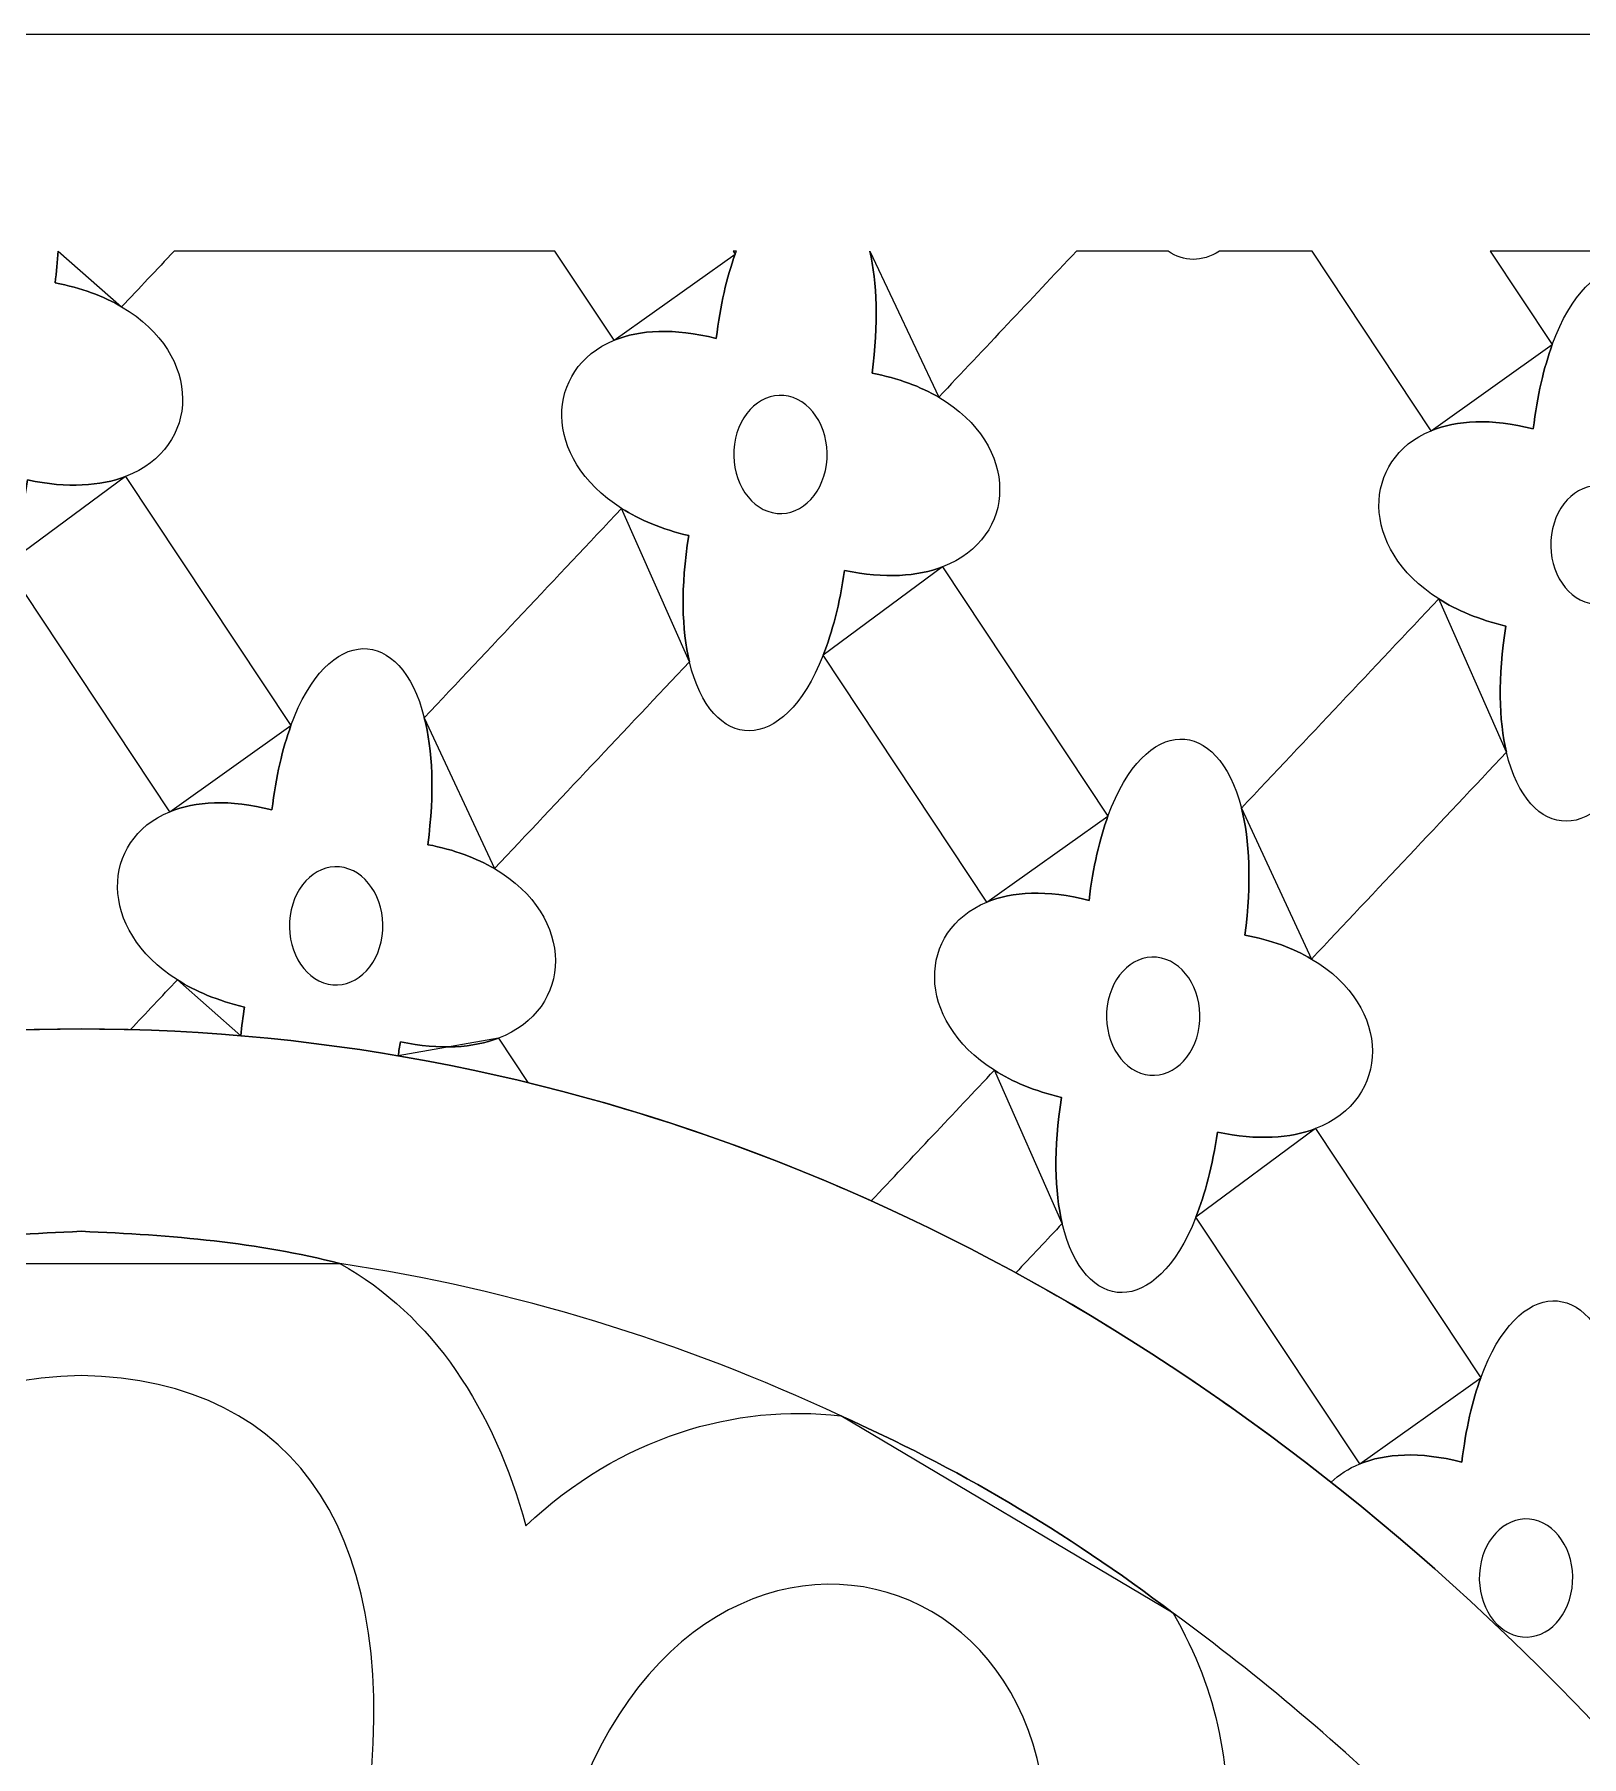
# Model space of a CAD drawing. Header units: centimetres. Extents: x 1.8 to 13.7, y -5.9 to 9.6.
# Drawn here: x 4.631 to 6.016, y 8.061 to 9.602 of the extents above; entities that cross this region are included whole.
import ezdxf

# ---------------------------------------------------------------- set-up
doc = ezdxf.new("R2010")
doc.units = ezdxf.units.CM
doc.header["$MEASUREMENT"] = 0
doc.layers.add('layer 1', color=7, linetype='Continuous')

msp = doc.modelspace()

# ---------------------------------------------------------------- linework, layer by layer
at = {"layer": 'layer 1', "color": 7}
for points, knots in [([(1.82375, 9.60243), (1.82375, 9.60243), (7.5222, 9.60243), (7.5222, 9.60243), (7.5222, 9.60243), (7.5222, 9.60243), (7.5222, -5.9026), (7.5222, -5.9026), (7.5222, -5.9026), (7.5222, -5.9026), (1.82375, -5.9026), (1.82375, -5.9026), (1.82375, -5.9026), (1.82375, -5.9026), (1.82375, 9.60243), (1.82375, 9.60243)], [0, 0, 0, 0, 0.2, 0.2, 0.2, 0.2, 0.4, 0.4, 0.4, 0.4, 0.6, 0.6, 0.6, 0.6, 1, 1, 1, 1]), ([(4.65252, 9.40846), (4.65192, 9.39939), (4.65098, 9.38991), (4.64967, 9.38005), (4.64967, 9.38005), (4.67333, 9.37556), (4.69316, 9.36806), (4.70933, 9.3586), (4.70933, 9.3586), (4.70933, 9.3586), (4.65252, 9.40846), (4.65252, 9.40846)], [0, 0, 0, 0, 0.25, 0.25, 0.25, 0.25, 0.5, 0.5, 0.5, 0.5, 1, 1, 1, 1]), ([(5.09725, 9.40846), (5.09725, 9.40846), (5.15021, 9.32866), (5.15021, 9.32866), (5.15021, 9.32866), (5.08809, 9.30326), (5.08535, 9.22333), (5.15691, 9.17813), (5.15691, 9.17813), (5.09803, 9.11567), (5.03917, 9.05322), (4.98029, 8.99076), (4.98029, 8.99076), (4.95923, 9.0734), (4.89441, 9.0755), (4.86085, 8.9837), (4.86085, 8.9837), (4.86085, 8.9837), (4.7128, 9.20676), (4.7128, 9.20676), (4.7128, 9.20676), (4.78022, 9.2325), (4.78272, 9.31572), (4.70933, 9.3586), (4.70933, 9.3586), (4.725, 9.37522), (4.74065, 9.39184), (4.75632, 9.40846), (4.75632, 9.40846), (4.75632, 9.40846), (5.09725, 9.40846), (5.09725, 9.40846)], [0, 0, 0, 0, 0.1111111, 0.1111111, 0.1111111, 0.1111111, 0.2222222, 0.2222222, 0.2222222, 0.2222222, 0.3333333, 0.3333333, 0.3333333, 0.3333333, 0.4444444, 0.4444444, 0.4444444, 0.4444444, 0.5555556, 0.5555556, 0.5555556, 0.5555556, 0.6666667, 0.6666667, 0.6666667, 0.6666667, 0.7777778, 0.7777778, 0.7777778, 0.7777778, 1, 1, 1, 1]), ([(5.15021, 9.32866), (5.17297, 9.33797), (5.20366, 9.33996), (5.24163, 9.33023), (5.24163, 9.33023), (5.24518, 9.36014), (5.25111, 9.38522), (5.25858, 9.40566), (5.25858, 9.40566), (5.25858, 9.40566), (5.15021, 9.32866), (5.15021, 9.32866)], [0, 0, 0, 0, 0.25, 0.25, 0.25, 0.25, 0.5, 0.5, 0.5, 0.5, 1, 1, 1, 1]), ([(5.25962, 9.40846), (5.25927, 9.40753), (5.25893, 9.40659), (5.25858, 9.40566), (5.25858, 9.40566), (5.25858, 9.40566), (5.25672, 9.40846), (5.25672, 9.40846), (5.25672, 9.40846), (5.25672, 9.40846), (5.25962, 9.40846), (5.25962, 9.40846)], [0, 0, 0, 0, 0.25, 0.25, 0.25, 0.25, 0.5, 0.5, 0.5, 0.5, 1, 1, 1, 1]), ([(5.37906, 9.40846), (5.38547, 9.38047), (5.38706, 9.34388), (5.38115, 9.29913), (5.38115, 9.29913), (5.40481, 9.29464), (5.42464, 9.28714), (5.44081, 9.27769), (5.44081, 9.27769), (5.44081, 9.27769), (5.37906, 9.40846), (5.37906, 9.40846)], [0, 0, 0, 0, 0.25, 0.25, 0.25, 0.25, 0.5, 0.5, 0.5, 0.5, 1, 1, 1, 1]), ([(5.64631, 9.40846), (5.66015, 9.39872), (5.67639, 9.39846), (5.6922, 9.40846), (5.6922, 9.40846), (5.6922, 9.40846), (5.77503, 9.40846), (5.77503, 9.40846), (5.77503, 9.40846), (5.77503, 9.40846), (5.88169, 9.24774), (5.88169, 9.24774), (5.88169, 9.24774), (5.81958, 9.22234), (5.81683, 9.14241), (5.88839, 9.09721), (5.88839, 9.09721), (5.82951, 9.03475), (5.77065, 8.9723), (5.71178, 8.90985), (5.71178, 8.90985), (5.69071, 8.99248), (5.62589, 8.9946), (5.59233, 8.90278), (5.59233, 8.90278), (5.59233, 8.90278), (5.44428, 9.12586), (5.44428, 9.12586), (5.44428, 9.12586), (5.5117, 9.15158), (5.5142, 9.2348), (5.44082, 9.2777), (5.44082, 9.2777), (5.4819, 9.32127), (5.52299, 9.36487), (5.56407, 9.40846), (5.56407, 9.40846), (5.56407, 9.40846), (5.64631, 9.40846), (5.64631, 9.40846)], [0, 0, 0, 0, 0.0909091, 0.0909091, 0.0909091, 0.0909091, 0.1818182, 0.1818182, 0.1818182, 0.1818182, 0.2727273, 0.2727273, 0.2727273, 0.2727273, 0.3636364, 0.3636364, 0.3636364, 0.3636364, 0.4545455, 0.4545455, 0.4545455, 0.4545455, 0.5454545, 0.5454545, 0.5454545, 0.5454545, 0.6363636, 0.6363636, 0.6363636, 0.6363636, 0.7272727, 0.7272727, 0.7272727, 0.7272727, 0.8181818, 0.8181818, 0.8181818, 0.8181818, 1, 1, 1, 1]), ([(6.18175, 9.40846), (6.15767, 9.3829), (6.1336, 9.35736), (6.10952, 9.3318), (6.10952, 9.3318), (6.08846, 9.41445), (6.02364, 9.41656), (5.99006, 9.32475), (5.99006, 9.32475), (5.99006, 9.32475), (5.9345, 9.40846), (5.9345, 9.40846), (5.9345, 9.40846), (5.9345, 9.40846), (6.18175, 9.40846), (6.18175, 9.40846)], [0, 0, 0, 0, 0.2, 0.2, 0.2, 0.2, 0.4, 0.4, 0.4, 0.4, 0.6, 0.6, 0.6, 0.6, 1, 1, 1, 1]), ([(5.88169, 9.24774), (5.90445, 9.25705), (5.93514, 9.25906), (5.97311, 9.24933), (5.97311, 9.24933), (5.97666, 9.27922), (5.98259, 9.3043), (5.99006, 9.32475), (5.99006, 9.32475), (5.99006, 9.32475), (5.88169, 9.24774), (5.88169, 9.24774)], [0, 0, 0, 0, 0.25, 0.25, 0.25, 0.25, 0.5, 0.5, 0.5, 0.5, 1, 1, 1, 1]), ([(5.34029, 9.21729), (5.33629, 9.1886), (5.31451, 9.16933), (5.29183, 9.17438), (5.29183, 9.17438), (5.26914, 9.17944), (5.25389, 9.20697), (5.25789, 9.23566), (5.25789, 9.23566), (5.2619, 9.26434), (5.28366, 9.28361), (5.30635, 9.27856), (5.30635, 9.27856), (5.32905, 9.27349), (5.34428, 9.24597), (5.34029, 9.21729)], [0, 0, 0, 0, 0.2, 0.2, 0.2, 0.2, 0.4, 0.4, 0.4, 0.4, 0.6, 0.6, 0.6, 0.6, 1, 1, 1, 1]), ([(4.7128, 9.20676), (4.69051, 9.19826), (4.66115, 9.19602), (4.62508, 9.20364), (4.62508, 9.20364), (4.62062, 9.17335), (4.61393, 9.14808), (4.60585, 9.12762), (4.60585, 9.12762), (4.60585, 9.12762), (4.7128, 9.20676), (4.7128, 9.20676)], [0, 0, 0, 0, 0.25, 0.25, 0.25, 0.25, 0.5, 0.5, 0.5, 0.5, 1, 1, 1, 1]), ([(6.07176, 9.13637), (6.06777, 9.10769), (6.04599, 9.08841), (6.02332, 9.09347), (6.02332, 9.09347), (6.00062, 9.09854), (5.98538, 9.12605), (5.98938, 9.15474), (5.98938, 9.15474), (5.99338, 9.18342), (6.01514, 9.2027), (6.03783, 9.19764), (6.03783, 9.19764), (6.06053, 9.19259), (6.07577, 9.16505), (6.07176, 9.13637)], [0, 0, 0, 0, 0.2, 0.2, 0.2, 0.2, 0.4, 0.4, 0.4, 0.4, 0.6, 0.6, 0.6, 0.6, 1, 1, 1, 1]), ([(5.21762, 9.04089), (5.21083, 9.06938), (5.20956, 9.1073), (5.21703, 9.15381), (5.21703, 9.15381), (5.19307, 9.15945), (5.17309, 9.16791), (5.15691, 9.17813), (5.15691, 9.17813), (5.15691, 9.17813), (5.21762, 9.04089), (5.21762, 9.04089)], [0, 0, 0, 0, 0.25, 0.25, 0.25, 0.25, 0.5, 0.5, 0.5, 0.5, 1, 1, 1, 1]), ([(4.71721, 8.71165), (4.7025, 8.71204), (4.68778, 8.71223), (4.67301, 8.71223), (4.67301, 8.71223), (4.57371, 8.71223), (4.47595, 8.7035), (4.38021, 8.68666), (4.38021, 8.68666), (4.38021, 8.68666), (4.31507, 8.78481), (4.31507, 8.78481), (4.31507, 8.78481), (4.38248, 8.81053), (4.38499, 8.89375), (4.3116, 8.93665), (4.3116, 8.93665), (4.36977, 8.99836), (4.42795, 9.06008), (4.48612, 9.12181), (4.48612, 9.12181), (4.50546, 9.04071), (4.5697, 9.03613), (4.60585, 9.12762), (4.60585, 9.12762), (4.60585, 9.12762), (4.75246, 8.9067), (4.75246, 8.9067), (4.75246, 8.9067), (4.69036, 8.88129), (4.6876, 8.80136), (4.75918, 8.75616), (4.75918, 8.75616), (4.74519, 8.74132), (4.7312, 8.72648), (4.71721, 8.71165)], [0, 0, 0, 0, 0.1, 0.1, 0.1, 0.1, 0.2, 0.2, 0.2, 0.2, 0.3, 0.3, 0.3, 0.3, 0.4, 0.4, 0.4, 0.4, 0.5, 0.5, 0.5, 0.5, 0.6, 0.6, 0.6, 0.6, 0.7, 0.7, 0.7, 0.7, 0.8, 0.8, 0.8, 0.8, 1, 1, 1, 1]), ([(5.44428, 9.12586), (5.422, 9.11736), (5.39264, 9.1151), (5.35656, 9.12272), (5.35656, 9.12272), (5.3521, 9.09241), (5.34541, 9.06716), (5.33733, 9.04671), (5.33733, 9.04671), (5.33733, 9.04671), (5.44428, 9.12586), (5.44428, 9.12586)], [0, 0, 0, 0, 0.25, 0.25, 0.25, 0.25, 0.5, 0.5, 0.5, 0.5, 1, 1, 1, 1]), ([(5.94909, 8.95997), (5.9423, 8.98846), (5.94104, 9.02636), (5.9485, 9.0729), (5.9485, 9.0729), (5.92455, 9.07853), (5.90458, 9.08699), (5.88839, 9.09721), (5.88839, 9.09721), (5.88839, 9.09721), (5.94909, 8.95997), (5.94909, 8.95997)], [0, 0, 0, 0, 0.25, 0.25, 0.25, 0.25, 0.5, 0.5, 0.5, 0.5, 1, 1, 1, 1]), ([(5.38042, 8.5583), (5.28106, 8.603), (5.17834, 8.63858), (5.07287, 8.66421), (5.07287, 8.66421), (5.07287, 8.66421), (5.04655, 8.70389), (5.04655, 8.70389), (5.04655, 8.70389), (5.11395, 8.72961), (5.11647, 8.81283), (5.04308, 8.85573), (5.04308, 8.85573), (5.10125, 8.91744), (5.15943, 8.97917), (5.21762, 9.04089), (5.21762, 9.04089), (5.23695, 8.9598), (5.30119, 8.95521), (5.33733, 9.04671), (5.33733, 9.04671), (5.33733, 9.04671), (5.48395, 8.82578), (5.48395, 8.82578), (5.48395, 8.82578), (5.42184, 8.80037), (5.41908, 8.72044), (5.49065, 8.67525), (5.49065, 8.67525), (5.45391, 8.63627), (5.41716, 8.59728), (5.38042, 8.5583)], [0, 0, 0, 0, 0.1111111, 0.1111111, 0.1111111, 0.1111111, 0.2222222, 0.2222222, 0.2222222, 0.2222222, 0.3333333, 0.3333333, 0.3333333, 0.3333333, 0.4444444, 0.4444444, 0.4444444, 0.4444444, 0.5555556, 0.5555556, 0.5555556, 0.5555556, 0.6666667, 0.6666667, 0.6666667, 0.6666667, 0.7777778, 0.7777778, 0.7777778, 0.7777778, 1, 1, 1, 1]), ([(4.98029, 8.99075), (4.98756, 8.96227), (4.98962, 8.92423), (4.98342, 8.87716), (4.98342, 8.87716), (5.00707, 8.87267), (5.02691, 8.86518), (5.04308, 8.85572), (5.04308, 8.85572), (5.04308, 8.85572), (4.98029, 8.99075), (4.98029, 8.99075)], [0, 0, 0, 0, 0.25, 0.25, 0.25, 0.25, 0.5, 0.5, 0.5, 0.5, 1, 1, 1, 1]), ([(4.75248, 8.9067), (4.77523, 8.916), (4.80593, 8.91801), (4.84389, 8.90827), (4.84389, 8.90827), (4.84744, 8.93817), (4.85337, 8.96325), (4.86085, 8.9837), (4.86085, 8.9837), (4.86085, 8.9837), (4.75248, 8.9067), (4.75248, 8.9067)], [0, 0, 0, 0, 0.25, 0.25, 0.25, 0.25, 0.5, 0.5, 0.5, 0.5, 1, 1, 1, 1]), ([(5.94909, 8.95997), (5.96842, 8.87888), (6.03267, 8.87429), (6.06882, 8.96579), (6.06882, 8.96579), (6.06882, 8.96579), (6.21543, 8.74487), (6.21543, 8.74487), (6.21543, 8.74487), (6.15331, 8.71947), (6.15057, 8.63952), (6.22213, 8.59434), (6.22213, 8.59434), (6.16325, 8.53187), (6.10439, 8.46941), (6.04553, 8.40696), (6.04553, 8.40696), (6.02446, 8.48961), (5.95964, 8.49171), (5.92607, 8.3999), (5.92607, 8.3999), (5.92607, 8.3999), (5.77802, 8.62297), (5.77802, 8.62297), (5.77802, 8.62297), (5.84545, 8.64869), (5.84794, 8.73193), (5.77455, 8.77481), (5.77455, 8.77481), (5.83274, 8.83654), (5.89092, 8.89825), (5.94909, 8.95997)], [0, 0, 0, 0, 0.1111111, 0.1111111, 0.1111111, 0.1111111, 0.2222222, 0.2222222, 0.2222222, 0.2222222, 0.3333333, 0.3333333, 0.3333333, 0.3333333, 0.4444444, 0.4444444, 0.4444444, 0.4444444, 0.5555556, 0.5555556, 0.5555556, 0.5555556, 0.6666667, 0.6666667, 0.6666667, 0.6666667, 0.7777778, 0.7777778, 0.7777778, 0.7777778, 1, 1, 1, 1]), ([(5.48395, 8.82577), (5.5067, 8.83508), (5.53741, 8.83709), (5.57537, 8.82734), (5.57537, 8.82734), (5.57893, 8.85725), (5.58485, 8.88234), (5.59233, 8.90278), (5.59233, 8.90278), (5.59233, 8.90278), (5.48395, 8.82577), (5.48395, 8.82577)], [0, 0, 0, 0, 0.25, 0.25, 0.25, 0.25, 0.5, 0.5, 0.5, 0.5, 1, 1, 1, 1]), ([(5.71178, 8.90985), (5.71903, 8.88136), (5.72111, 8.84331), (5.7149, 8.79624), (5.7149, 8.79624), (5.73854, 8.79176), (5.75839, 8.78426), (5.77455, 8.77481), (5.77455, 8.77481), (5.77455, 8.77481), (5.71178, 8.90985), (5.71178, 8.90985)], [0, 0, 0, 0, 0.25, 0.25, 0.25, 0.25, 0.5, 0.5, 0.5, 0.5, 1, 1, 1, 1]), ([(4.94255, 8.79532), (4.93854, 8.76664), (4.91678, 8.74736), (4.89409, 8.75243), (4.89409, 8.75243), (4.87141, 8.75748), (4.85616, 8.785), (4.86016, 8.8137), (4.86016, 8.8137), (4.86416, 8.84237), (4.88593, 8.86164), (4.90862, 8.85659), (4.90862, 8.85659), (4.93131, 8.85154), (4.94655, 8.82402), (4.94255, 8.79532)], [0, 0, 0, 0, 0.2, 0.2, 0.2, 0.2, 0.4, 0.4, 0.4, 0.4, 0.6, 0.6, 0.6, 0.6, 1, 1, 1, 1]), ([(5.67403, 8.7144), (5.67002, 8.68572), (5.64826, 8.66644), (5.62557, 8.67151), (5.62557, 8.67151), (5.60288, 8.67657), (5.58764, 8.70408), (5.59164, 8.73277), (5.59164, 8.73277), (5.59563, 8.76147), (5.61741, 8.78073), (5.6401, 8.77567), (5.6401, 8.77567), (5.66278, 8.77062), (5.67803, 8.7431), (5.67403, 8.7144)], [0, 0, 0, 0, 0.2, 0.2, 0.2, 0.2, 0.4, 0.4, 0.4, 0.4, 0.6, 0.6, 0.6, 0.6, 1, 1, 1, 1]), ([(4.81595, 8.70617), (4.81676, 8.71442), (4.81786, 8.72297), (4.81929, 8.73186), (4.81929, 8.73186), (4.79533, 8.7375), (4.77535, 8.74594), (4.75918, 8.75616), (4.75918, 8.75616), (4.75918, 8.75616), (4.81595, 8.70617), (4.81595, 8.70617)], [0, 0, 0, 0, 0.25, 0.25, 0.25, 0.25, 0.5, 0.5, 0.5, 0.5, 1, 1, 1, 1]), ([(7.3682, 6.32336), (7.39259, 6.68753), (7.14111, 7.01656), (6.6514, 6.99227), (6.6514, 6.99227), (6.49824, 7.49439), (6.22865, 7.92438), (5.88486, 8.22884), (5.88486, 8.22884), (5.54106, 8.53331), (5.12304, 8.71223), (4.67301, 8.71223), (4.67301, 8.71223), (4.22299, 8.71223), (3.80498, 8.53331), (3.46118, 8.22884), (3.46118, 8.22884), (3.11738, 7.92438), (2.8478, 7.49439), (2.69464, 6.99227), (2.69464, 6.99227), (2.19987, 7.01682), (1.94828, 6.68071), (1.97869, 6.31207), (1.97869, 6.31207), (1.97869, 6.31207), (7.3682, 6.32336), (7.3682, 6.32336)], [0, 0, 0, 0, 0.125, 0.125, 0.125, 0.125, 0.25, 0.25, 0.25, 0.25, 0.375, 0.375, 0.375, 0.375, 0.5, 0.5, 0.5, 0.5, 0.625, 0.625, 0.625, 0.625, 0.75, 0.75, 0.75, 0.75, 1, 1, 1, 1]), ([(5.04655, 8.70389), (5.02426, 8.69539), (4.9949, 8.69315), (4.95882, 8.70075), (4.95882, 8.70075), (4.95818, 8.69647), (4.9575, 8.69228), (4.9568, 8.68819), (4.9568, 8.68819), (4.9568, 8.68819), (5.04655, 8.70389), (5.04655, 8.70389)], [0, 0, 0, 0, 0.25, 0.25, 0.25, 0.25, 0.5, 0.5, 0.5, 0.5, 1, 1, 1, 1]), ([(5.55136, 8.53802), (5.54457, 8.56651), (5.5433, 8.60441), (5.55077, 8.65094), (5.55077, 8.65094), (5.5268, 8.65658), (5.50683, 8.66502), (5.49065, 8.67525), (5.49065, 8.67525), (5.49065, 8.67525), (5.55136, 8.53802), (5.55136, 8.53802)], [0, 0, 0, 0, 0.25, 0.25, 0.25, 0.25, 0.5, 0.5, 0.5, 0.5, 1, 1, 1, 1]), ([(5.77802, 8.62297), (5.75574, 8.61447), (5.72639, 8.61223), (5.6903, 8.61983), (5.6903, 8.61983), (5.68584, 8.58954), (5.67916, 8.56429), (5.67107, 8.54382), (5.67107, 8.54382), (5.67107, 8.54382), (5.77802, 8.62297), (5.77802, 8.62297)], [0, 0, 0, 0, 0.25, 0.25, 0.25, 0.25, 0.5, 0.5, 0.5, 0.5, 1, 1, 1, 1]), ([(5.79209, 8.30647), (5.70224, 8.37751), (5.6079, 8.44027), (5.50978, 8.49392), (5.50978, 8.49392), (5.52364, 8.50861), (5.5375, 8.52331), (5.55136, 8.53802), (5.55136, 8.53802), (5.57069, 8.45692), (5.63493, 8.45232), (5.67107, 8.54382), (5.67107, 8.54382), (5.67107, 8.54382), (5.8177, 8.3229), (5.8177, 8.3229), (5.8177, 8.3229), (5.80755, 8.31875), (5.79901, 8.31315), (5.79209, 8.30647)], [0, 0, 0, 0, 0.1666667, 0.1666667, 0.1666667, 0.1666667, 0.3333333, 0.3333333, 0.3333333, 0.3333333, 0.5, 0.5, 0.5, 0.5, 0.6666667, 0.6666667, 0.6666667, 0.6666667, 1, 1, 1, 1]), ([(4.4413, 8.50227), (4.51481, 8.52111), (4.59098, 8.52765), (4.67301, 8.53107), (4.67301, 8.53107), (4.75505, 8.52765), (4.83122, 8.52111), (4.90474, 8.50227), (4.90474, 8.50227), (4.90474, 8.50227), (4.4413, 8.50227), (4.4413, 8.50227)], [0, 0, 0, 0, 0.25, 0.25, 0.25, 0.25, 0.5, 0.5, 0.5, 0.5, 1, 1, 1, 1]), ([(4.90474, 8.50227), (5.0604, 8.479), (5.2106, 8.43258), (5.3531, 8.36583), (5.3531, 8.36583), (5.25908, 8.37704), (5.156, 8.34714), (5.07107, 8.26752), (5.07107, 8.26752), (5.04285, 8.3716), (4.98816, 8.45558), (4.90474, 8.50227)], [0, 0, 0, 0, 0.25, 0.25, 0.25, 0.25, 0.5, 0.5, 0.5, 0.5, 1, 1, 1, 1]), ([(4.67301, 6.16572), (4.67301, 6.16572), (4.64734, 6.16459), (4.64734, 6.16459), (4.64734, 6.16459), (4.56221, 6.76815), (4.50275, 7.40306), (4.41762, 8.00663), (4.41762, 8.00663), (4.38419, 8.25217), (4.4758, 8.39837), (4.67301, 8.40187), (4.67301, 8.40187), (4.87023, 8.39837), (4.96183, 8.25217), (4.92841, 8.00663), (4.92841, 8.00663), (4.84327, 7.40306), (4.78382, 6.76815), (4.69869, 6.16459), (4.69869, 6.16459), (4.69869, 6.16459), (4.67301, 6.16572), (4.67301, 6.16572)], [0, 0, 0, 0, 0.1428571, 0.1428571, 0.1428571, 0.1428571, 0.2857143, 0.2857143, 0.2857143, 0.2857143, 0.4285714, 0.4285714, 0.4285714, 0.4285714, 0.5714286, 0.5714286, 0.5714286, 0.5714286, 0.7142857, 0.7142857, 0.7142857, 0.7142857, 1, 1, 1, 1]), ([(4.82888, 6.13004), (4.81621, 6.13555), (4.80218, 6.14139), (4.78861, 6.14577), (4.78861, 6.14577), (4.8904, 6.74545), (4.99305, 7.34684), (5.09484, 7.94654), (5.09484, 7.94654), (5.18897, 8.38648), (5.663, 8.24191), (5.50554, 7.83109), (5.50554, 7.83109), (5.27999, 7.265), (5.05443, 6.69613), (4.82888, 6.13004)], [0, 0, 0, 0, 0.2, 0.2, 0.2, 0.2, 0.4, 0.4, 0.4, 0.4, 0.6, 0.6, 0.6, 0.6, 1, 1, 1, 1]), ([(5.8177, 8.3229), (5.84045, 8.33219), (5.87116, 8.3342), (5.90911, 8.32447), (5.90911, 8.32447), (5.91266, 8.35438), (5.91859, 8.37946), (5.92607, 8.3999), (5.92607, 8.3999), (5.92607, 8.3999), (5.8177, 8.3229), (5.8177, 8.3229)], [0, 0, 0, 0, 0.25, 0.25, 0.25, 0.25, 0.5, 0.5, 0.5, 0.5, 1, 1, 1, 1]), ([(5.65079, 8.18915), (5.55391, 8.2629), (5.45454, 8.3209), (5.3531, 8.36583), (5.3531, 8.36583), (5.3531, 8.36583), (5.65079, 8.18915), (5.65079, 8.18915)], [0, 0, 0, 0, 0.3333333, 0.3333333, 0.3333333, 0.3333333, 1, 1, 1, 1]), ([(6.00778, 8.21153), (6.00378, 8.18285), (5.982, 8.16357), (5.95932, 8.16862), (5.95932, 8.16862), (5.93663, 8.17369), (5.92138, 8.20121), (5.92538, 8.2299), (5.92538, 8.2299), (5.92939, 8.25858), (5.95116, 8.27785), (5.97384, 8.2728), (5.97384, 8.2728), (5.99653, 8.26773), (6.01177, 8.24021), (6.00778, 8.21153)], [0, 0, 0, 0, 0.2, 0.2, 0.2, 0.2, 0.4, 0.4, 0.4, 0.4, 0.6, 0.6, 0.6, 0.6, 1, 1, 1, 1]), ([(5.65079, 8.18915), (5.72786, 8.13299), (5.80167, 8.07042), (5.87176, 8.00203), (5.87176, 8.00203), (5.81724, 8.01298), (5.7548, 8.00159), (5.69631, 7.97409), (5.69631, 7.97409), (5.70444, 8.04827), (5.69158, 8.11744), (5.65079, 8.18915)], [0, 0, 0, 0, 0.25, 0.25, 0.25, 0.25, 0.5, 0.5, 0.5, 0.5, 1, 1, 1, 1])]:
    msp.add_open_spline(points, degree=3, knots=knots, dxfattribs=at)
at = {"layer": 'layer 1', "color": 250, "lineweight": 9}
for points, knots in [([(1.82375, 9.60243), (1.82375, 9.60243), (7.5222, 9.60243), (7.5222, 9.60243), (7.5222, 9.60243), (7.5222, 9.60243), (7.5222, -5.9026), (7.5222, -5.9026), (7.5222, -5.9026), (7.5222, -5.9026), (1.82375, -5.9026), (1.82375, -5.9026), (1.82375, -5.9026), (1.82375, -5.9026), (1.82375, 9.60243), (1.82375, 9.60243)], [0, 0, 0, 0, 0.2, 0.2, 0.2, 0.2, 0.4, 0.4, 0.4, 0.4, 0.6, 0.6, 0.6, 0.6, 1, 1, 1, 1]), ([(4.65252, 9.40846), (4.65192, 9.39939), (4.65098, 9.38991), (4.64967, 9.38005), (4.64967, 9.38005), (4.67333, 9.37556), (4.69316, 9.36806), (4.70933, 9.3586)], [0, 0, 0, 0, 0.3333333, 0.3333333, 0.3333333, 0.3333333, 1, 1, 1, 1]), ([(5.09725, 9.40846), (5.09725, 9.40846), (5.15021, 9.32866), (5.15021, 9.32866), (5.15021, 9.32866), (5.08809, 9.30326), (5.08535, 9.22333), (5.15691, 9.17813), (5.15691, 9.17813), (5.09803, 9.11567), (5.03917, 9.05322), (4.98029, 8.99076), (4.98029, 8.99076), (4.95923, 9.0734), (4.89441, 9.0755), (4.86085, 8.9837), (4.86085, 8.9837), (4.86085, 8.9837), (4.7128, 9.20676), (4.7128, 9.20676), (4.7128, 9.20676), (4.78022, 9.2325), (4.78272, 9.31572), (4.70933, 9.3586), (4.70933, 9.3586), (4.725, 9.37522), (4.74065, 9.39184), (4.75632, 9.40846), (4.75632, 9.40846), (4.75632, 9.40846), (5.09725, 9.40846), (5.09725, 9.40846)], [0, 0, 0, 0, 0.1111111, 0.1111111, 0.1111111, 0.1111111, 0.2222222, 0.2222222, 0.2222222, 0.2222222, 0.3333333, 0.3333333, 0.3333333, 0.3333333, 0.4444444, 0.4444444, 0.4444444, 0.4444444, 0.5555556, 0.5555556, 0.5555556, 0.5555556, 0.6666667, 0.6666667, 0.6666667, 0.6666667, 0.7777778, 0.7777778, 0.7777778, 0.7777778, 1, 1, 1, 1]), ([(5.15021, 9.32866), (5.17297, 9.33797), (5.20366, 9.33996), (5.24163, 9.33023), (5.24163, 9.33023), (5.24518, 9.36014), (5.25111, 9.38522), (5.25858, 9.40566)], [0, 0, 0, 0, 0.3333333, 0.3333333, 0.3333333, 0.3333333, 1, 1, 1, 1]), ([(5.25962, 9.40846), (5.25927, 9.40753), (5.25893, 9.40659), (5.25858, 9.40566), (5.25858, 9.40566), (5.25858, 9.40566), (5.25672, 9.40846), (5.25672, 9.40846), (5.25672, 9.40846), (5.25672, 9.40846), (5.25962, 9.40846), (5.25962, 9.40846)], [0, 0, 0, 0, 0.25, 0.25, 0.25, 0.25, 0.5, 0.5, 0.5, 0.5, 1, 1, 1, 1]), ([(5.37906, 9.40846), (5.38547, 9.38047), (5.38706, 9.34388), (5.38115, 9.29913), (5.38115, 9.29913), (5.40481, 9.29464), (5.42464, 9.28714), (5.44081, 9.27769)], [0, 0, 0, 0, 0.3333333, 0.3333333, 0.3333333, 0.3333333, 1, 1, 1, 1]), ([(5.64631, 9.40846), (5.66015, 9.39872), (5.67639, 9.39846), (5.6922, 9.40846), (5.6922, 9.40846), (5.6922, 9.40846), (5.77503, 9.40846), (5.77503, 9.40846), (5.77503, 9.40846), (5.77503, 9.40846), (5.88169, 9.24774), (5.88169, 9.24774), (5.88169, 9.24774), (5.81958, 9.22234), (5.81683, 9.14241), (5.88839, 9.09721), (5.88839, 9.09721), (5.82951, 9.03475), (5.77065, 8.9723), (5.71178, 8.90985), (5.71178, 8.90985), (5.69071, 8.99248), (5.62589, 8.9946), (5.59233, 8.90278), (5.59233, 8.90278), (5.59233, 8.90278), (5.44428, 9.12586), (5.44428, 9.12586), (5.44428, 9.12586), (5.5117, 9.15158), (5.5142, 9.2348), (5.44082, 9.2777), (5.44082, 9.2777), (5.4819, 9.32127), (5.52299, 9.36487), (5.56407, 9.40846), (5.56407, 9.40846), (5.56407, 9.40846), (5.64631, 9.40846), (5.64631, 9.40846)], [0, 0, 0, 0, 0.0909091, 0.0909091, 0.0909091, 0.0909091, 0.1818182, 0.1818182, 0.1818182, 0.1818182, 0.2727273, 0.2727273, 0.2727273, 0.2727273, 0.3636364, 0.3636364, 0.3636364, 0.3636364, 0.4545455, 0.4545455, 0.4545455, 0.4545455, 0.5454545, 0.5454545, 0.5454545, 0.5454545, 0.6363636, 0.6363636, 0.6363636, 0.6363636, 0.7272727, 0.7272727, 0.7272727, 0.7272727, 0.8181818, 0.8181818, 0.8181818, 0.8181818, 1, 1, 1, 1]), ([(6.18175, 9.40846), (6.15767, 9.3829), (6.1336, 9.35736), (6.10952, 9.3318), (6.10952, 9.3318), (6.08846, 9.41445), (6.02364, 9.41656), (5.99006, 9.32475), (5.99006, 9.32475), (5.99006, 9.32475), (5.9345, 9.40846), (5.9345, 9.40846), (5.9345, 9.40846), (5.9345, 9.40846), (6.18175, 9.40846), (6.18175, 9.40846)], [0, 0, 0, 0, 0.2, 0.2, 0.2, 0.2, 0.4, 0.4, 0.4, 0.4, 0.6, 0.6, 0.6, 0.6, 1, 1, 1, 1]), ([(5.88169, 9.24774), (5.90445, 9.25705), (5.93514, 9.25906), (5.97311, 9.24933), (5.97311, 9.24933), (5.97666, 9.27922), (5.98259, 9.3043), (5.99006, 9.32475)], [0, 0, 0, 0, 0.3333333, 0.3333333, 0.3333333, 0.3333333, 1, 1, 1, 1]), ([(5.34029, 9.21729), (5.33629, 9.1886), (5.31451, 9.16933), (5.29183, 9.17438), (5.29183, 9.17438), (5.26914, 9.17944), (5.25389, 9.20697), (5.25789, 9.23566), (5.25789, 9.23566), (5.2619, 9.26434), (5.28366, 9.28361), (5.30635, 9.27856), (5.30635, 9.27856), (5.32905, 9.27349), (5.34428, 9.24597), (5.34029, 9.21729)], [0, 0, 0, 0, 0.2, 0.2, 0.2, 0.2, 0.4, 0.4, 0.4, 0.4, 0.6, 0.6, 0.6, 0.6, 1, 1, 1, 1]), ([(4.7128, 9.20676), (4.69051, 9.19826), (4.66115, 9.19602), (4.62508, 9.20364), (4.62508, 9.20364), (4.62062, 9.17335), (4.61393, 9.14808), (4.60585, 9.12762)], [0, 0, 0, 0, 0.3333333, 0.3333333, 0.3333333, 0.3333333, 1, 1, 1, 1]), ([(6.07176, 9.13637), (6.06777, 9.10769), (6.04599, 9.08841), (6.02332, 9.09347), (6.02332, 9.09347), (6.00062, 9.09854), (5.98538, 9.12605), (5.98938, 9.15474), (5.98938, 9.15474), (5.99338, 9.18342), (6.01514, 9.2027), (6.03783, 9.19764), (6.03783, 9.19764), (6.06053, 9.19259), (6.07577, 9.16505), (6.07176, 9.13637)], [0, 0, 0, 0, 0.2, 0.2, 0.2, 0.2, 0.4, 0.4, 0.4, 0.4, 0.6, 0.6, 0.6, 0.6, 1, 1, 1, 1]), ([(5.21762, 9.04089), (5.21083, 9.06938), (5.20956, 9.1073), (5.21703, 9.15381), (5.21703, 9.15381), (5.19307, 9.15945), (5.17309, 9.16791), (5.15691, 9.17813)], [0, 0, 0, 0, 0.3333333, 0.3333333, 0.3333333, 0.3333333, 1, 1, 1, 1]), ([(4.71721, 8.71165), (4.7025, 8.71204), (4.68778, 8.71223), (4.67301, 8.71223), (4.67301, 8.71223), (4.57371, 8.71223), (4.47595, 8.7035), (4.38021, 8.68666), (4.38021, 8.68666), (4.38021, 8.68666), (4.31507, 8.78481), (4.31507, 8.78481), (4.31507, 8.78481), (4.38248, 8.81053), (4.38499, 8.89375), (4.3116, 8.93665), (4.3116, 8.93665), (4.36977, 8.99836), (4.42795, 9.06008), (4.48612, 9.12181), (4.48612, 9.12181), (4.50546, 9.04071), (4.5697, 9.03613), (4.60585, 9.12762), (4.60585, 9.12762), (4.60585, 9.12762), (4.75246, 8.9067), (4.75246, 8.9067), (4.75246, 8.9067), (4.69036, 8.88129), (4.6876, 8.80136), (4.75918, 8.75616), (4.75918, 8.75616), (4.74519, 8.74132), (4.7312, 8.72648), (4.71721, 8.71165)], [0, 0, 0, 0, 0.1, 0.1, 0.1, 0.1, 0.2, 0.2, 0.2, 0.2, 0.3, 0.3, 0.3, 0.3, 0.4, 0.4, 0.4, 0.4, 0.5, 0.5, 0.5, 0.5, 0.6, 0.6, 0.6, 0.6, 0.7, 0.7, 0.7, 0.7, 0.8, 0.8, 0.8, 0.8, 1, 1, 1, 1]), ([(5.44428, 9.12586), (5.422, 9.11736), (5.39264, 9.1151), (5.35656, 9.12272), (5.35656, 9.12272), (5.3521, 9.09241), (5.34541, 9.06716), (5.33733, 9.04671)], [0, 0, 0, 0, 0.3333333, 0.3333333, 0.3333333, 0.3333333, 1, 1, 1, 1]), ([(5.94909, 8.95997), (5.9423, 8.98846), (5.94104, 9.02636), (5.9485, 9.0729), (5.9485, 9.0729), (5.92455, 9.07853), (5.90458, 9.08699), (5.88839, 9.09721)], [0, 0, 0, 0, 0.3333333, 0.3333333, 0.3333333, 0.3333333, 1, 1, 1, 1]), ([(5.38042, 8.5583), (5.28106, 8.603), (5.17834, 8.63858), (5.07287, 8.66421), (5.07287, 8.66421), (5.07287, 8.66421), (5.04655, 8.70389), (5.04655, 8.70389), (5.04655, 8.70389), (5.11395, 8.72961), (5.11647, 8.81283), (5.04308, 8.85573), (5.04308, 8.85573), (5.10125, 8.91744), (5.15943, 8.97917), (5.21762, 9.04089), (5.21762, 9.04089), (5.23695, 8.9598), (5.30119, 8.95521), (5.33733, 9.04671), (5.33733, 9.04671), (5.33733, 9.04671), (5.48395, 8.82578), (5.48395, 8.82578), (5.48395, 8.82578), (5.42184, 8.80037), (5.41908, 8.72044), (5.49065, 8.67525), (5.49065, 8.67525), (5.45391, 8.63627), (5.41716, 8.59728), (5.38042, 8.5583)], [0, 0, 0, 0, 0.1111111, 0.1111111, 0.1111111, 0.1111111, 0.2222222, 0.2222222, 0.2222222, 0.2222222, 0.3333333, 0.3333333, 0.3333333, 0.3333333, 0.4444444, 0.4444444, 0.4444444, 0.4444444, 0.5555556, 0.5555556, 0.5555556, 0.5555556, 0.6666667, 0.6666667, 0.6666667, 0.6666667, 0.7777778, 0.7777778, 0.7777778, 0.7777778, 1, 1, 1, 1]), ([(4.98029, 8.99075), (4.98756, 8.96227), (4.98962, 8.92423), (4.98342, 8.87716), (4.98342, 8.87716), (5.00707, 8.87267), (5.02691, 8.86518), (5.04308, 8.85572)], [0, 0, 0, 0, 0.3333333, 0.3333333, 0.3333333, 0.3333333, 1, 1, 1, 1]), ([(4.75248, 8.9067), (4.77523, 8.916), (4.80593, 8.91801), (4.84389, 8.90827), (4.84389, 8.90827), (4.84744, 8.93817), (4.85337, 8.96325), (4.86085, 8.9837)], [0, 0, 0, 0, 0.3333333, 0.3333333, 0.3333333, 0.3333333, 1, 1, 1, 1]), ([(5.94909, 8.95997), (5.96842, 8.87888), (6.03267, 8.87429), (6.06882, 8.96579), (6.06882, 8.96579), (6.06882, 8.96579), (6.21543, 8.74487), (6.21543, 8.74487), (6.21543, 8.74487), (6.15331, 8.71947), (6.15057, 8.63952), (6.22213, 8.59434), (6.22213, 8.59434), (6.16325, 8.53187), (6.10439, 8.46941), (6.04553, 8.40696), (6.04553, 8.40696), (6.02446, 8.48961), (5.95964, 8.49171), (5.92607, 8.3999), (5.92607, 8.3999), (5.92607, 8.3999), (5.77802, 8.62297), (5.77802, 8.62297), (5.77802, 8.62297), (5.84545, 8.64869), (5.84794, 8.73193), (5.77455, 8.77481), (5.77455, 8.77481), (5.83274, 8.83654), (5.89092, 8.89825), (5.94909, 8.95997)], [0, 0, 0, 0, 0.1111111, 0.1111111, 0.1111111, 0.1111111, 0.2222222, 0.2222222, 0.2222222, 0.2222222, 0.3333333, 0.3333333, 0.3333333, 0.3333333, 0.4444444, 0.4444444, 0.4444444, 0.4444444, 0.5555556, 0.5555556, 0.5555556, 0.5555556, 0.6666667, 0.6666667, 0.6666667, 0.6666667, 0.7777778, 0.7777778, 0.7777778, 0.7777778, 1, 1, 1, 1]), ([(5.48395, 8.82577), (5.5067, 8.83508), (5.53741, 8.83709), (5.57537, 8.82734), (5.57537, 8.82734), (5.57893, 8.85725), (5.58485, 8.88234), (5.59233, 8.90278)], [0, 0, 0, 0, 0.3333333, 0.3333333, 0.3333333, 0.3333333, 1, 1, 1, 1]), ([(5.71178, 8.90985), (5.71903, 8.88136), (5.72111, 8.84331), (5.7149, 8.79624), (5.7149, 8.79624), (5.73854, 8.79176), (5.75839, 8.78426), (5.77455, 8.77481)], [0, 0, 0, 0, 0.3333333, 0.3333333, 0.3333333, 0.3333333, 1, 1, 1, 1]), ([(4.94255, 8.79532), (4.93854, 8.76664), (4.91678, 8.74736), (4.89409, 8.75243), (4.89409, 8.75243), (4.87141, 8.75748), (4.85616, 8.785), (4.86016, 8.8137), (4.86016, 8.8137), (4.86416, 8.84237), (4.88593, 8.86164), (4.90862, 8.85659), (4.90862, 8.85659), (4.93131, 8.85154), (4.94655, 8.82402), (4.94255, 8.79532)], [0, 0, 0, 0, 0.2, 0.2, 0.2, 0.2, 0.4, 0.4, 0.4, 0.4, 0.6, 0.6, 0.6, 0.6, 1, 1, 1, 1]), ([(5.67403, 8.7144), (5.67002, 8.68572), (5.64826, 8.66644), (5.62557, 8.67151), (5.62557, 8.67151), (5.60288, 8.67657), (5.58764, 8.70408), (5.59164, 8.73277), (5.59164, 8.73277), (5.59563, 8.76147), (5.61741, 8.78073), (5.6401, 8.77567), (5.6401, 8.77567), (5.66278, 8.77062), (5.67803, 8.7431), (5.67403, 8.7144)], [0, 0, 0, 0, 0.2, 0.2, 0.2, 0.2, 0.4, 0.4, 0.4, 0.4, 0.6, 0.6, 0.6, 0.6, 1, 1, 1, 1]), ([(4.81595, 8.70617), (4.81676, 8.71442), (4.81786, 8.72297), (4.81929, 8.73186), (4.81929, 8.73186), (4.79533, 8.7375), (4.77535, 8.74594), (4.75918, 8.75616)], [0, 0, 0, 0, 0.3333333, 0.3333333, 0.3333333, 0.3333333, 1, 1, 1, 1]), ([(7.3682, 6.32336), (7.39259, 6.68753), (7.14111, 7.01656), (6.6514, 6.99227), (6.6514, 6.99227), (6.49824, 7.49439), (6.22865, 7.92438), (5.88486, 8.22884), (5.88486, 8.22884), (5.54106, 8.53331), (5.12304, 8.71223), (4.67301, 8.71223), (4.67301, 8.71223), (4.22299, 8.71223), (3.80498, 8.53331), (3.46118, 8.22884), (3.46118, 8.22884), (3.11738, 7.92438), (2.8478, 7.49439), (2.69464, 6.99227), (2.69464, 6.99227), (2.19987, 7.01682), (1.94828, 6.68071), (1.97869, 6.31207)], [0, 0, 0, 0, 0.1428571, 0.1428571, 0.1428571, 0.1428571, 0.2857143, 0.2857143, 0.2857143, 0.2857143, 0.4285714, 0.4285714, 0.4285714, 0.4285714, 0.5714286, 0.5714286, 0.5714286, 0.5714286, 0.7142857, 0.7142857, 0.7142857, 0.7142857, 1, 1, 1, 1]), ([(5.04655, 8.70389), (5.02426, 8.69539), (4.9949, 8.69315), (4.95882, 8.70075), (4.95882, 8.70075), (4.95818, 8.69647), (4.9575, 8.69228), (4.9568, 8.68819)], [0, 0, 0, 0, 0.3333333, 0.3333333, 0.3333333, 0.3333333, 1, 1, 1, 1]), ([(5.55136, 8.53802), (5.54457, 8.56651), (5.5433, 8.60441), (5.55077, 8.65094), (5.55077, 8.65094), (5.5268, 8.65658), (5.50683, 8.66502), (5.49065, 8.67525)], [0, 0, 0, 0, 0.3333333, 0.3333333, 0.3333333, 0.3333333, 1, 1, 1, 1]), ([(5.77802, 8.62297), (5.75574, 8.61447), (5.72639, 8.61223), (5.6903, 8.61983), (5.6903, 8.61983), (5.68584, 8.58954), (5.67916, 8.56429), (5.67107, 8.54382)], [0, 0, 0, 0, 0.3333333, 0.3333333, 0.3333333, 0.3333333, 1, 1, 1, 1]), ([(5.79209, 8.30647), (5.70224, 8.37751), (5.6079, 8.44027), (5.50978, 8.49392), (5.50978, 8.49392), (5.52364, 8.50861), (5.5375, 8.52331), (5.55136, 8.53802), (5.55136, 8.53802), (5.57069, 8.45692), (5.63493, 8.45232), (5.67107, 8.54382), (5.67107, 8.54382), (5.67107, 8.54382), (5.8177, 8.3229), (5.8177, 8.3229), (5.8177, 8.3229), (5.80755, 8.31875), (5.79901, 8.31315), (5.79209, 8.30647)], [0, 0, 0, 0, 0.1666667, 0.1666667, 0.1666667, 0.1666667, 0.3333333, 0.3333333, 0.3333333, 0.3333333, 0.5, 0.5, 0.5, 0.5, 0.6666667, 0.6666667, 0.6666667, 0.6666667, 1, 1, 1, 1]), ([(4.4413, 8.50227), (4.51481, 8.52111), (4.59098, 8.52765), (4.67301, 8.53107), (4.67301, 8.53107), (4.75505, 8.52765), (4.83122, 8.52111), (4.90474, 8.50227)], [0, 0, 0, 0, 0.3333333, 0.3333333, 0.3333333, 0.3333333, 1, 1, 1, 1]), ([(4.90474, 8.50227), (5.0604, 8.479), (5.2106, 8.43258), (5.3531, 8.36583), (5.3531, 8.36583), (5.25908, 8.37704), (5.156, 8.34714), (5.07107, 8.26752), (5.07107, 8.26752), (5.04285, 8.3716), (4.98816, 8.45558), (4.90474, 8.50227)], [0, 0, 0, 0, 0.25, 0.25, 0.25, 0.25, 0.5, 0.5, 0.5, 0.5, 1, 1, 1, 1]), ([(4.67301, 6.16572), (4.67301, 6.16572), (4.64734, 6.16459), (4.64734, 6.16459), (4.64734, 6.16459), (4.56221, 6.76815), (4.50275, 7.40306), (4.41762, 8.00663), (4.41762, 8.00663), (4.38419, 8.25217), (4.4758, 8.39837), (4.67301, 8.40187), (4.67301, 8.40187), (4.87023, 8.39837), (4.96183, 8.25217), (4.92841, 8.00663), (4.92841, 8.00663), (4.84327, 7.40306), (4.78382, 6.76815), (4.69869, 6.16459), (4.69869, 6.16459), (4.69869, 6.16459), (4.67301, 6.16572), (4.67301, 6.16572)], [0, 0, 0, 0, 0.1428571, 0.1428571, 0.1428571, 0.1428571, 0.2857143, 0.2857143, 0.2857143, 0.2857143, 0.4285714, 0.4285714, 0.4285714, 0.4285714, 0.5714286, 0.5714286, 0.5714286, 0.5714286, 0.7142857, 0.7142857, 0.7142857, 0.7142857, 1, 1, 1, 1]), ([(4.82888, 6.13004), (4.81621, 6.13555), (4.80218, 6.14139), (4.78861, 6.14577), (4.78861, 6.14577), (4.8904, 6.74545), (4.99305, 7.34684), (5.09484, 7.94654), (5.09484, 7.94654), (5.18897, 8.38648), (5.663, 8.24191), (5.50554, 7.83109), (5.50554, 7.83109), (5.27999, 7.265), (5.05443, 6.69613), (4.82888, 6.13004)], [0, 0, 0, 0, 0.2, 0.2, 0.2, 0.2, 0.4, 0.4, 0.4, 0.4, 0.6, 0.6, 0.6, 0.6, 1, 1, 1, 1]), ([(5.8177, 8.3229), (5.84045, 8.33219), (5.87116, 8.3342), (5.90911, 8.32447), (5.90911, 8.32447), (5.91266, 8.35438), (5.91859, 8.37946), (5.92607, 8.3999)], [0, 0, 0, 0, 0.3333333, 0.3333333, 0.3333333, 0.3333333, 1, 1, 1, 1]), ([(6.00778, 8.21153), (6.00378, 8.18285), (5.982, 8.16357), (5.95932, 8.16862), (5.95932, 8.16862), (5.93663, 8.17369), (5.92138, 8.20121), (5.92538, 8.2299), (5.92538, 8.2299), (5.92939, 8.25858), (5.95116, 8.27785), (5.97384, 8.2728), (5.97384, 8.2728), (5.99653, 8.26773), (6.01177, 8.24021), (6.00778, 8.21153)], [0, 0, 0, 0, 0.2, 0.2, 0.2, 0.2, 0.4, 0.4, 0.4, 0.4, 0.6, 0.6, 0.6, 0.6, 1, 1, 1, 1]), ([(5.65079, 8.18915), (5.72786, 8.13299), (5.80167, 8.07042), (5.87176, 8.00203), (5.87176, 8.00203), (5.81724, 8.01298), (5.7548, 8.00159), (5.69631, 7.97409), (5.69631, 7.97409), (5.70444, 8.04827), (5.69158, 8.11744), (5.65079, 8.18915)], [0, 0, 0, 0, 0.25, 0.25, 0.25, 0.25, 0.5, 0.5, 0.5, 0.5, 1, 1, 1, 1])]:
    msp.add_open_spline(points, degree=3, knots=knots, dxfattribs=at)
msp.add_open_spline([(5.65079, 8.18915), (5.55391, 8.2629), (5.45454, 8.3209), (5.3531, 8.36583)], degree=3, dxfattribs=at)

doc.saveas('drawing.dxf')
